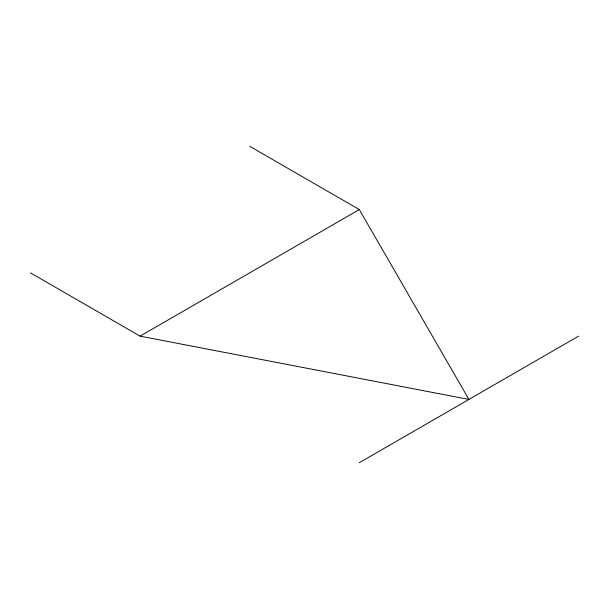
<?xml version="1.0" encoding="UTF-8"?>
<svg xmlns="http://www.w3.org/2000/svg" width="609" height="609" viewBox="0 0 609 609"><rect width="100%" height="100%" fill="white"/><g stroke="black" fill="none" stroke-linecap="round" stroke-linejoin="round"><path stroke-width="0.91" d="M140.07 336.145L359.31 209.565L468.93 399.435L140.07 336.145L30.45 272.855M359.31 462.718L578.55 336.145M249.69 146.282L359.31 209.565"/></g></svg>
